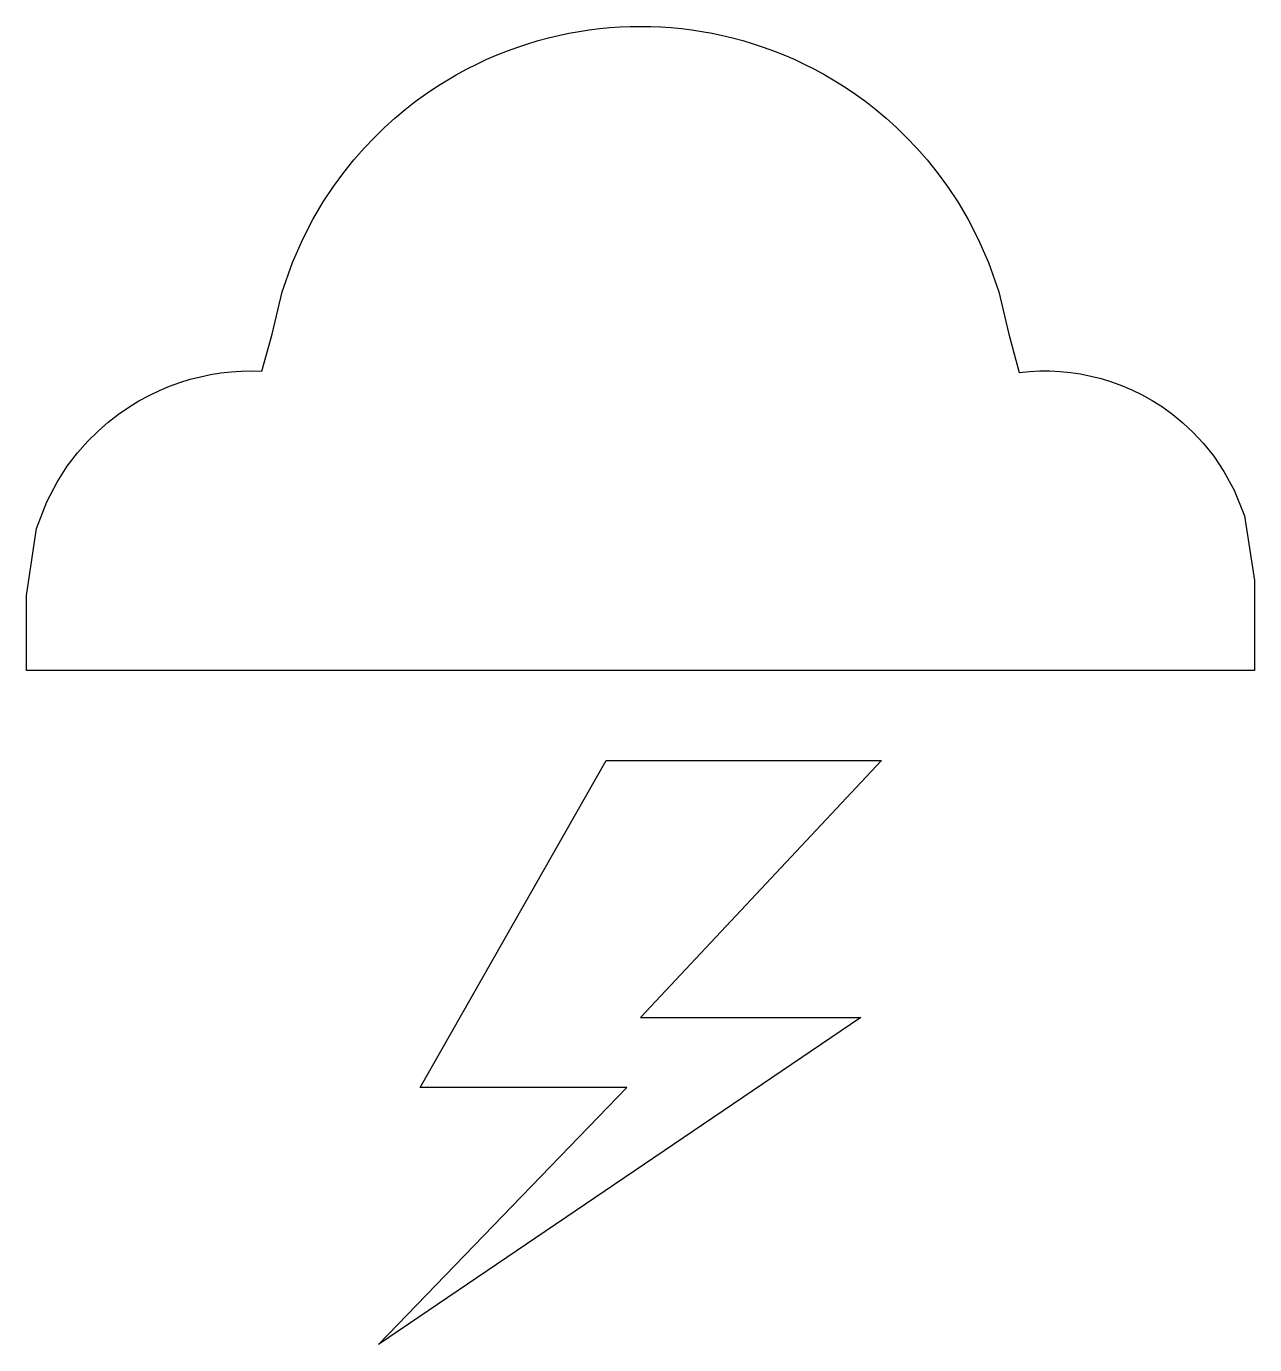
# Model space of a CAD drawing. Header units: millimetres. Extents: x 0 to 9.3, y 0 to 10.
import ezdxf

# ---------------------------------------------------------------- set-up
doc = ezdxf.new("R2010")
doc.units = ezdxf.units.MM

msp = doc.modelspace()

# ---------------------------------------------------------------- linework, layer by layer
for points in [[(9.3182, 5.1136), (0, 5.1136), (0, 5.6818), (0.0777, 6.1904), (0.1553, 6.3927), (0.233, 6.542), (0.3106, 6.6628), (0.3883, 6.7648), (0.4659, 6.8528), (0.5436, 6.9299), (0.6212, 6.9978), (0.6989, 7.0581), (0.7765, 7.1116), (0.8542, 7.1591), (0.9318, 7.2011), (1.0095, 7.2382), (1.0871, 7.2706), (1.1648, 7.2986), (1.2424, 7.3225), (1.3201, 7.3424), (1.3977, 7.3585), (1.4754, 7.3709), (1.553, 7.3796), (1.6307, 7.3848), (1.7083, 7.3864), (1.786, 7.3844), (1.8636, 7.6653), (1.9413, 7.9863), (2.0189, 8.2081), (2.0966, 8.3856), (2.1742, 8.5362), (2.2519, 8.6678), (2.3295, 8.7851), (2.4072, 8.8911), (2.4848, 8.9876), (2.5625, 9.0761), (2.6402, 9.1578), (2.7178, 9.2333), (2.7955, 9.3033), (2.8731, 9.3684), (2.9508, 9.429), (3.0284, 9.4854), (3.1061, 9.5379), (3.1837, 9.5869), (3.2614, 9.6324), (3.339, 9.6747), (3.4167, 9.7139), (3.4943, 9.7502), (3.572, 9.7838), (3.6496, 9.8146), (3.7273, 9.8428), (3.8049, 9.8685), (3.8826, 9.8918), (3.9602, 9.9127), (4.0379, 9.9312), (4.1155, 9.9475), (4.1932, 9.9615), (4.2708, 9.9733), (4.3485, 9.983), (4.4261, 9.9904), (4.5038, 9.9958), (4.5814, 9.9989), (4.6591, 10), (4.7367, 9.9989), (4.8144, 9.9958), (4.892, 9.9904), (4.9697, 9.983), (5.0473, 9.9733), (5.125, 9.9615), (5.2027, 9.9475), (5.2803, 9.9312), (5.358, 9.9127), (5.4356, 9.8918), (5.5133, 9.8685), (5.5909, 9.8428), (5.6686, 9.8146), (5.7462, 9.7838), (5.8239, 9.7502), (5.9015, 9.7139), (5.9792, 9.6747), (6.0568, 9.6324), (6.1345, 9.5869), (6.2121, 9.5379), (6.2898, 9.4854), (6.3674, 9.429), (6.4451, 9.3684), (6.5227, 9.3033), (6.6004, 9.2333), (6.678, 9.1578), (6.7557, 9.0761), (6.8333, 8.9876), (6.911, 8.8911), (6.9886, 8.7851), (7.0663, 8.6678), (7.1439, 8.5362), (7.2216, 8.3856), (7.2992, 8.2081), (7.3769, 7.9863), (7.4545, 7.6653), (7.5322, 7.3744), (7.6098, 7.382), (7.6875, 7.3859), (7.7652, 7.3859), (7.8428, 7.3822), (7.9205, 7.3746), (7.9981, 7.3631), (8.0758, 7.3477), (8.1534, 7.3282), (8.2311, 7.3045), (8.3087, 7.2763), (8.3864, 7.2434), (8.464, 7.2055), (8.5417, 7.1621), (8.6193, 7.1127), (8.697, 7.0567), (8.7746, 6.993), (8.8523, 6.9203), (8.9299, 6.8369), (9.0076, 6.7398), (9.0852, 6.6243), (9.1629, 6.481), (9.2405, 6.2864), (9.3182, 5.7955)], [(4.3977, 4.4318), (6.4886, 4.4318), (4.6591, 2.4818), (6.3318, 2.4818), (2.6727, 0), (4.5545, 1.95), (2.9864, 1.95)]]:
    msp.add_lwpolyline(points, close=True)

doc.saveas('drawing.dxf')
